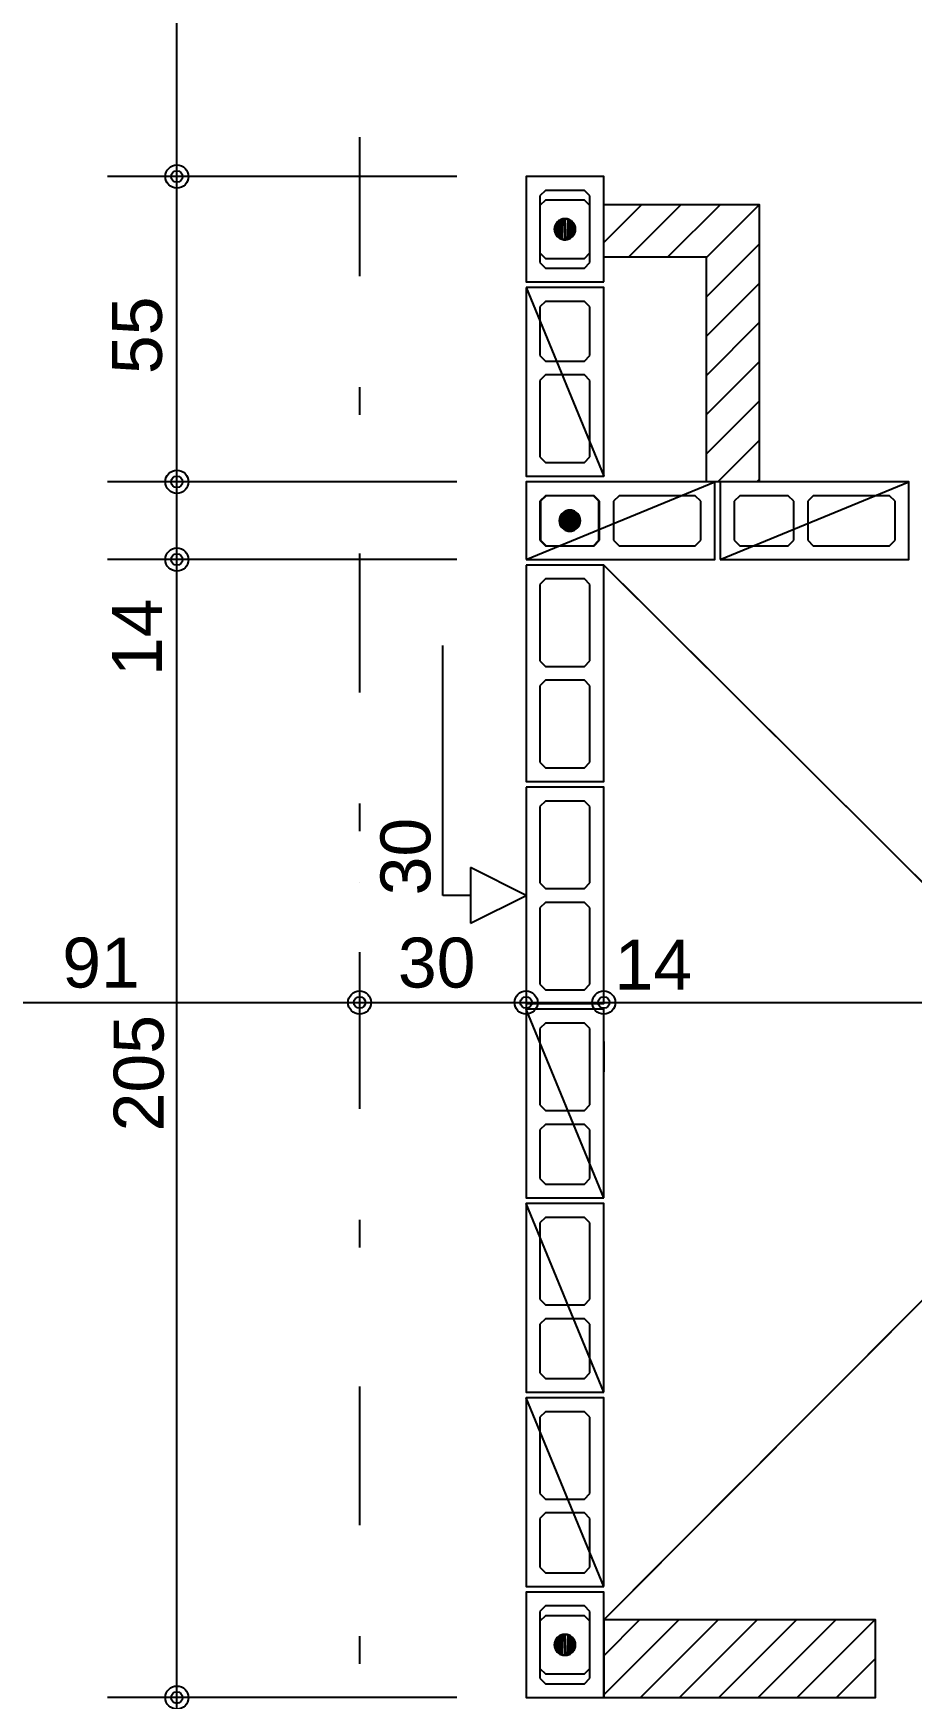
# Model space of a CAD drawing. Extents: x 0 to 119, y 0 to 84.
# Drawn here: x 22.45 to 25.62, y 56.32 to 62.32 of the extents above; entities that cross this region are included whole.
import ezdxf

# ---------------------------------------------------------------- set-up
doc = ezdxf.new("R2010")
doc.units = 0
doc.header["$MEASUREMENT"] = 0
doc.linetypes.add('ESTILO_TQS_0003', pattern=[1.5, 0.5, -0.4, 0.1, -0.5])
doc.linetypes.add('ESTILO_TQS_0005', pattern=[0.4, 0.3, -0.1])
for name, color, linetype in [('18', 6, 'CONTINUOUS'), ('27', 250, 'CONTINUOUS'), ('29', 9, 'CONTINUOUS'), ('3', 7, 'CONTINUOUS'), ('35', 255, 'CONTINUOUS'), ('45', 7, 'CONTINUOUS')]:
    doc.layers.add(name, color=color, linetype=linetype)
doc.styles.add('TQS_ARIAL', font='arial.ttf')

msp = doc.modelspace()

# ---------------------------------------------------------------- linework, layer by layer
at = {"layer": '18', "color": 6, "linetype": 'ESTILO_TQS_0003'}
msp.add_line((23.63025, 72.441829), (23.63025, 37.42773), dxfattribs=at)
at = {"layer": '18', "color": 6, "linetype": 'Continuous'}
for p, q in [((23.93025, 59.21055), (23.93025, 60.11055)), ((24.23025, 59.21055), (24.03025, 59.31055)), ((24.03025, 59.31055), (24.03025, 59.11055)), ((24.03025, 59.21055), (23.93025, 59.21055)), ((24.03025, 59.11055), (24.23025, 59.21055))]:
    msp.add_line(p, q, dxfattribs=at)
at = {"layer": '27', "color": 250, "linetype": 'ESTILO_TQS_0005'}
for points in [[(24.44025, 61.47055), (24.46025, 61.49055), (24.46025, 61.73055), (24.44025, 61.75055), (24.30025, 61.75055), (24.28025, 61.73055), (24.28025, 61.49055), (24.30025, 61.47055), (24.44025, 61.47055)], [(24.30025, 61.35055), (24.28025, 61.33055), (24.28025, 61.15555), (24.30025, 61.13555), (24.44025, 61.13555), (24.46025, 61.15555), (24.46025, 61.33055), (24.44025, 61.35055), (24.30025, 61.35055)], [(24.30025, 61.08555), (24.28025, 61.06555), (24.28025, 60.79055), (24.30025, 60.77055), (24.44025, 60.77055), (24.46025, 60.79055), (24.46025, 61.06555), (24.44025, 61.08555), (24.30025, 61.08555)], [(24.28025, 60.49055), (24.30025, 60.47055), (24.47525, 60.47055), (24.49525, 60.49055), (24.49525, 60.63055), (24.47525, 60.65055), (24.30025, 60.65055), (24.28025, 60.63055), (24.28025, 60.49055)], [(24.54525, 60.49055), (24.56525, 60.47055), (24.84025, 60.47055), (24.86025, 60.49055), (24.86025, 60.63055), (24.84025, 60.65055), (24.56525, 60.65055), (24.54525, 60.63055), (24.54525, 60.49055)], [(24.98025, 60.49055), (25.00025, 60.47055), (25.17525, 60.47055), (25.19525, 60.49055), (25.19525, 60.63055), (25.17525, 60.65055), (25.00025, 60.65055), (24.98025, 60.63055), (24.98025, 60.49055)], [(25.24525, 60.49055), (25.26525, 60.47055), (25.54025, 60.47055), (25.56025, 60.49055), (25.56025, 60.63055), (25.54025, 60.65055), (25.26525, 60.65055), (25.24525, 60.63055), (25.24525, 60.49055)], [(24.30025, 60.35055), (24.28025, 60.33055), (24.28025, 60.05555), (24.30025, 60.03555), (24.44025, 60.03555), (24.46025, 60.05555), (24.46025, 60.33055), (24.44025, 60.35055), (24.30025, 60.35055)], [(24.30025, 59.98555), (24.28025, 59.96555), (24.28025, 59.69055), (24.30025, 59.67055), (24.44025, 59.67055), (24.46025, 59.69055), (24.46025, 59.96555), (24.44025, 59.98555), (24.30025, 59.98555)], [(24.30025, 59.55055), (24.28025, 59.53055), (24.28025, 59.25555), (24.30025, 59.23555), (24.44025, 59.23555), (24.46025, 59.25555), (24.46025, 59.53055), (24.44025, 59.55055), (24.30025, 59.55055)], [(24.30025, 59.18555), (24.28025, 59.16555), (24.28025, 58.89055), (24.30025, 58.87055), (24.44025, 58.87055), (24.46025, 58.89055), (24.46025, 59.16555), (24.44025, 59.18555), (24.30025, 59.18555)], [(24.44025, 58.43555), (24.46025, 58.45555), (24.46025, 58.73055), (24.44025, 58.75055), (24.30025, 58.75055), (24.28025, 58.73055), (24.28025, 58.45555), (24.30025, 58.43555), (24.44025, 58.43555)], [(24.44025, 58.17055), (24.46025, 58.19055), (24.46025, 58.36555), (24.44025, 58.38555), (24.30025, 58.38555), (24.28025, 58.36555), (24.28025, 58.19055), (24.30025, 58.17055), (24.44025, 58.17055)], [(24.44025, 57.73555), (24.46025, 57.75555), (24.46025, 58.03055), (24.44025, 58.05055), (24.30025, 58.05055), (24.28025, 58.03055), (24.28025, 57.75555), (24.30025, 57.73555), (24.44025, 57.73555)], [(24.44025, 57.47055), (24.46025, 57.49055), (24.46025, 57.66555), (24.44025, 57.68555), (24.30025, 57.68555), (24.28025, 57.66555), (24.28025, 57.49055), (24.30025, 57.47055), (24.44025, 57.47055)], [(24.44025, 57.03555), (24.46025, 57.05555), (24.46025, 57.33055), (24.44025, 57.35055), (24.30025, 57.35055), (24.28025, 57.33055), (24.28025, 57.05555), (24.30025, 57.03555), (24.44025, 57.03555)], [(24.44025, 56.77055), (24.46025, 56.79055), (24.46025, 56.96555), (24.44025, 56.98555), (24.30025, 56.98555), (24.28025, 56.96555), (24.28025, 56.79055), (24.30025, 56.77055), (24.44025, 56.77055)], [(24.44025, 56.37055), (24.46025, 56.39055), (24.46025, 56.63055), (24.44025, 56.65055), (24.30025, 56.65055), (24.28025, 56.63055), (24.28025, 56.39055), (24.30025, 56.37055), (24.44025, 56.37055)]]:
    msp.add_lwpolyline(points, dxfattribs=at)
at = {"layer": '29', "color": 9, "linetype": 'Continuous'}
for p, q in [((24.51025, 61.562645), (24.647673, 61.700069)), ((24.599095, 61.510069), (24.789095, 61.700069)), ((24.740516, 61.510069), (24.930516, 61.700069)), ((24.880209, 61.50834), (25.070209, 61.69834)), ((24.880209, 61.366919), (25.070209, 61.556919)), ((24.880209, 61.225498), (25.070209, 61.415498)), ((24.880209, 61.084076), (25.070209, 61.274076)), ((24.880209, 60.942655), (25.070209, 61.132655)), ((24.880209, 60.801233), (25.070209, 60.991233)), ((24.920947, 60.70055), (25.070209, 60.849812)), ((25.062368, 60.70055), (25.070209, 60.708391)), ((24.51025, 56.60055), (28.32025, 60.42055)), ((28.33025, 56.60055), (24.51025, 60.40055)), ((24.51025, 56.330055), (24.780745, 56.60055)), ((24.51025, 56.471477), (24.639323, 56.60055)), ((24.642166, 56.32055), (24.922166, 56.60055)), ((24.783588, 56.32055), (25.063588, 56.60055)), ((24.925009, 56.32055), (25.205009, 56.60055)), ((25.06643, 56.32055), (25.34643, 56.60055)), ((25.207852, 56.32055), (25.487852, 56.60055)), ((25.349273, 56.32055), (25.490208, 56.461485))]:
    msp.add_line(p, q, dxfattribs=at)
for points in [[(24.51025, 61.700069), (25.070209, 61.700069), (25.070209, 60.70055), (24.880209, 60.70055), (24.880209, 61.510069), (24.51025, 61.510069), (24.51025, 61.700069)], [(24.51025, 56.32055), (25.490208, 56.32055), (25.490208, 56.60055), (24.51025, 56.60055), (24.51025, 56.32055)]]:
    msp.add_lwpolyline(points, dxfattribs=at)
at = {"layer": '3', "color": 7, "linetype": 'Continuous'}
for p, q in [((24.30025, 61.71555), (24.28025, 61.69555)), ((24.28025, 61.69555), (24.28025, 61.52555)), ((24.44025, 61.71555), (24.30025, 61.71555)), ((24.46025, 61.69555), (24.44025, 61.71555)), ((24.46025, 61.52555), (24.46025, 61.69555)), ((24.28025, 61.52555), (24.30025, 61.50555)), ((24.30025, 61.50555), (24.44025, 61.50555)), ((24.44025, 61.50555), (24.46025, 61.52555)), ((24.23025, 61.40055), (24.51025, 60.72055)), ((24.23025, 60.42055), (24.91025, 60.70055)), ((24.93025, 60.42055), (25.61025, 60.70055)), ((24.30275, 60.65055), (24.28275, 60.63055)), ((24.28275, 60.63055), (24.28275, 60.49055)), ((24.47275, 60.65055), (24.30275, 60.65055)), ((24.49275, 60.63055), (24.47275, 60.65055)), ((24.49275, 60.49055), (24.49275, 60.63055)), ((24.28275, 60.49055), (24.30275, 60.47055)), ((24.47275, 60.47055), (24.49275, 60.49055)), ((24.30275, 60.47055), (24.47275, 60.47055)), ((24.51025, 58.12055), (24.23025, 58.80055)), ((24.51025, 57.42055), (24.23025, 58.10055)), ((24.51025, 56.72055), (24.23025, 57.40055)), ((24.30025, 56.61555), (24.28025, 56.59555)), ((24.28025, 56.59555), (24.28025, 56.42555)), ((24.44025, 56.61555), (24.30025, 56.61555)), ((24.46025, 56.59555), (24.44025, 56.61555)), ((24.46025, 56.42555), (24.46025, 56.59555)), ((24.28025, 56.42555), (24.30025, 56.40555)), ((24.30025, 56.40555), (24.44025, 56.40555)), ((24.44025, 56.40555), (24.46025, 56.42555))]:
    msp.add_line(p, q, dxfattribs=at)
for points in [[(24.51025, 61.42055), (24.51025, 61.80055), (24.23025, 61.80055), (24.23025, 61.42055), (24.51025, 61.42055)], [(24.37025, 61.61115), (24.370311, 61.611147), (24.370371, 61.611138), (24.37043, 61.611122), (24.370487, 61.611101), (24.370541, 61.611075), (24.370593, 61.611042), (24.370641, 61.611005), (24.370685, 61.610963), (24.370724, 61.610917), (24.370759, 61.610867), (24.370789, 61.610814), (24.370813, 61.610758), (24.370831, 61.6107), (24.370843, 61.610641), (24.370849, 61.61058), (24.370849, 61.61052), (24.370843, 61.610459), (24.370831, 61.6104), (24.370813, 61.610342), (24.370789, 61.610286), (24.370759, 61.610233), (24.370724, 61.610183), (24.370685, 61.610137), (24.370641, 61.610095), (24.370593, 61.610058), (24.370541, 61.610025), (24.370487, 61.609999), (24.37043, 61.609978), (24.370371, 61.609962), (24.370311, 61.609953), (24.37025, 61.60995), (24.37025, 61.64835), (24.366426, 61.648156), (24.362641, 61.647576), (24.358934, 61.646616), (24.355343, 61.645287), (24.351906, 61.6436), (24.348656, 61.641575), (24.345628, 61.639231), (24.342853, 61.636593), (24.340359, 61.633688), (24.338171, 61.630545), (24.336313, 61.627197), (24.334803, 61.623678), (24.333657, 61.620025), (24.332886, 61.616274), (24.332499, 61.612465), (24.332499, 61.608635), (24.332886, 61.604826), (24.333657, 61.601075), (24.334803, 61.597422), (24.336313, 61.593903), (24.338171, 61.590555), (24.340359, 61.587412), (24.342853, 61.584507), (24.345628, 61.581869), (24.348656, 61.579525), (24.351906, 61.5775), (24.355343, 61.575813), (24.358934, 61.574484), (24.362641, 61.573524), (24.366426, 61.572944), (24.37025, 61.57275), (24.37025, 61.61115)], [(24.37025, 61.60995), (24.370189, 61.609953), (24.370129, 61.609962), (24.37007, 61.609978), (24.370013, 61.609999), (24.369959, 61.610025), (24.369907, 61.610058), (24.369859, 61.610095), (24.369815, 61.610137), (24.369776, 61.610183), (24.369741, 61.610233), (24.369711, 61.610286), (24.369687, 61.610342), (24.369669, 61.6104), (24.369657, 61.610459), (24.369651, 61.61052), (24.369651, 61.61058), (24.369657, 61.610641), (24.369669, 61.6107), (24.369687, 61.610758), (24.369711, 61.610814), (24.369741, 61.610867), (24.369776, 61.610917), (24.369815, 61.610963), (24.369859, 61.611005), (24.369907, 61.611042), (24.369959, 61.611075), (24.370013, 61.611101), (24.37007, 61.611122), (24.370129, 61.611138), (24.370189, 61.611147), (24.37025, 61.61115), (24.37025, 61.57275), (24.374074, 61.572944), (24.377859, 61.573524), (24.381566, 61.574484), (24.385157, 61.575813), (24.388594, 61.5775), (24.391844, 61.579525), (24.394872, 61.581869), (24.397647, 61.584507), (24.400141, 61.587412), (24.402329, 61.590555), (24.404187, 61.593903), (24.405697, 61.597422), (24.406843, 61.601075), (24.407614, 61.604826), (24.408001, 61.608635), (24.408001, 61.612465), (24.407614, 61.616274), (24.406843, 61.620025), (24.405697, 61.623678), (24.404187, 61.627197), (24.402329, 61.630545), (24.400141, 61.633688), (24.397647, 61.636593), (24.394872, 61.639231), (24.391844, 61.641575), (24.388594, 61.6436), (24.385157, 61.645287), (24.381566, 61.646616), (24.377859, 61.647576), (24.374074, 61.648156), (24.37025, 61.64835), (24.37025, 61.60995)], [(24.23025, 61.40055), (24.23025, 60.72055), (24.51025, 60.72055), (24.51025, 61.40055), (24.23025, 61.40055)], [(24.23025, 60.42055), (24.91025, 60.42055), (24.91025, 60.70055), (24.23025, 60.70055), (24.23025, 60.42055)], [(24.93025, 60.42055), (25.61025, 60.42055), (25.61025, 60.70055), (24.93025, 60.70055), (24.93025, 60.42055)], [(24.38835, 60.56055), (24.388347, 60.560489), (24.388338, 60.560429), (24.388322, 60.56037), (24.388301, 60.560313), (24.388275, 60.560259), (24.388242, 60.560207), (24.388205, 60.560159), (24.388163, 60.560115), (24.388117, 60.560076), (24.388067, 60.560041), (24.388014, 60.560011), (24.387958, 60.559987), (24.3879, 60.559969), (24.387841, 60.559957), (24.38778, 60.559951), (24.38772, 60.559951), (24.387659, 60.559957), (24.3876, 60.559969), (24.387542, 60.559987), (24.387486, 60.560011), (24.387433, 60.560041), (24.387383, 60.560076), (24.387337, 60.560115), (24.387295, 60.560159), (24.387258, 60.560207), (24.387225, 60.560259), (24.387199, 60.560313), (24.387178, 60.56037), (24.387162, 60.560429), (24.387153, 60.560489), (24.38715, 60.56055), (24.42555, 60.56055), (24.425356, 60.564374), (24.424776, 60.568159), (24.423816, 60.571866), (24.422487, 60.575457), (24.4208, 60.578894), (24.418775, 60.582144), (24.416431, 60.585172), (24.413793, 60.587947), (24.410888, 60.590441), (24.407745, 60.592629), (24.404397, 60.594487), (24.400878, 60.595997), (24.397225, 60.597143), (24.393474, 60.597914), (24.389665, 60.598301), (24.385835, 60.598301), (24.382026, 60.597914), (24.378275, 60.597143), (24.374622, 60.595997), (24.371103, 60.594487), (24.367755, 60.592629), (24.364612, 60.590441), (24.361707, 60.587947), (24.359069, 60.585172), (24.356725, 60.582144), (24.3547, 60.578894), (24.353013, 60.575457), (24.351684, 60.571866), (24.350724, 60.568159), (24.350144, 60.564374), (24.34995, 60.56055), (24.38835, 60.56055)], [(24.38715, 60.56055), (24.387153, 60.560611), (24.387162, 60.560671), (24.387178, 60.56073), (24.387199, 60.560787), (24.387225, 60.560841), (24.387258, 60.560893), (24.387295, 60.560941), (24.387337, 60.560985), (24.387383, 60.561024), (24.387433, 60.561059), (24.387486, 60.561089), (24.387542, 60.561113), (24.3876, 60.561131), (24.387659, 60.561143), (24.38772, 60.561149), (24.38778, 60.561149), (24.387841, 60.561143), (24.3879, 60.561131), (24.387958, 60.561113), (24.388014, 60.561089), (24.388067, 60.561059), (24.388117, 60.561024), (24.388163, 60.560985), (24.388205, 60.560941), (24.388242, 60.560893), (24.388275, 60.560841), (24.388301, 60.560787), (24.388322, 60.56073), (24.388338, 60.560671), (24.388347, 60.560611), (24.38835, 60.56055), (24.34995, 60.56055), (24.350144, 60.556726), (24.350724, 60.552941), (24.351684, 60.549234), (24.353013, 60.545643), (24.3547, 60.542206), (24.356725, 60.538956), (24.359069, 60.535928), (24.361707, 60.533153), (24.364612, 60.530659), (24.367755, 60.528471), (24.371103, 60.526613), (24.374622, 60.525103), (24.378275, 60.523957), (24.382026, 60.523186), (24.385835, 60.522799), (24.389665, 60.522799), (24.393474, 60.523186), (24.397225, 60.523957), (24.400878, 60.525103), (24.404397, 60.526613), (24.407745, 60.528471), (24.410888, 60.530659), (24.413793, 60.533153), (24.416431, 60.535928), (24.418775, 60.538956), (24.4208, 60.542206), (24.422487, 60.545643), (24.423816, 60.549234), (24.424776, 60.552941), (24.425356, 60.556726), (24.42555, 60.56055), (24.38715, 60.56055)], [(24.23025, 60.40055), (24.23025, 59.62055), (24.51025, 59.62055), (24.51025, 60.40055), (24.23025, 60.40055)], [(24.23025, 59.60055), (24.23025, 58.82055), (24.51025, 58.82055), (24.51025, 59.60055), (24.23025, 59.60055)], [(24.51025, 58.12055), (24.51025, 58.80055), (24.23025, 58.80055), (24.23025, 58.12055), (24.51025, 58.12055)], [(24.51025, 57.42055), (24.51025, 58.10055), (24.23025, 58.10055), (24.23025, 57.42055), (24.51025, 57.42055)], [(24.51025, 56.72055), (24.51025, 57.40055), (24.23025, 57.40055), (24.23025, 56.72055), (24.51025, 56.72055)], [(24.51025, 56.32055), (24.51025, 56.70055), (24.23025, 56.70055), (24.23025, 56.32055), (24.51025, 56.32055)], [(24.37025, 56.51115), (24.370311, 56.511147), (24.370371, 56.511138), (24.37043, 56.511122), (24.370487, 56.511101), (24.370541, 56.511075), (24.370593, 56.511042), (24.370641, 56.511005), (24.370685, 56.510963), (24.370724, 56.510917), (24.370759, 56.510867), (24.370789, 56.510814), (24.370813, 56.510758), (24.370831, 56.5107), (24.370843, 56.510641), (24.370849, 56.51058), (24.370849, 56.51052), (24.370843, 56.510459), (24.370831, 56.5104), (24.370813, 56.510342), (24.370789, 56.510286), (24.370759, 56.510233), (24.370724, 56.510183), (24.370685, 56.510137), (24.370641, 56.510095), (24.370593, 56.510058), (24.370541, 56.510025), (24.370487, 56.509999), (24.37043, 56.509978), (24.370371, 56.509962), (24.370311, 56.509953), (24.37025, 56.50995), (24.37025, 56.54835), (24.366426, 56.548156), (24.362641, 56.547576), (24.358934, 56.546616), (24.355343, 56.545287), (24.351906, 56.5436), (24.348656, 56.541575), (24.345628, 56.539231), (24.342853, 56.536593), (24.340359, 56.533688), (24.338171, 56.530545), (24.336313, 56.527197), (24.334803, 56.523678), (24.333657, 56.520025), (24.332886, 56.516274), (24.332499, 56.512465), (24.332499, 56.508635), (24.332886, 56.504826), (24.333657, 56.501075), (24.334803, 56.497422), (24.336313, 56.493903), (24.338171, 56.490555), (24.340359, 56.487412), (24.342853, 56.484507), (24.345628, 56.481869), (24.348656, 56.479525), (24.351906, 56.4775), (24.355343, 56.475813), (24.358934, 56.474484), (24.362641, 56.473524), (24.366426, 56.472944), (24.37025, 56.47275), (24.37025, 56.51115)], [(24.37025, 56.50995), (24.370189, 56.509953), (24.370129, 56.509962), (24.37007, 56.509978), (24.370013, 56.509999), (24.369959, 56.510025), (24.369907, 56.510058), (24.369859, 56.510095), (24.369815, 56.510137), (24.369776, 56.510183), (24.369741, 56.510233), (24.369711, 56.510286), (24.369687, 56.510342), (24.369669, 56.5104), (24.369657, 56.510459), (24.369651, 56.51052), (24.369651, 56.51058), (24.369657, 56.510641), (24.369669, 56.5107), (24.369687, 56.510758), (24.369711, 56.510814), (24.369741, 56.510867), (24.369776, 56.510917), (24.369815, 56.510963), (24.369859, 56.511005), (24.369907, 56.511042), (24.369959, 56.511075), (24.370013, 56.511101), (24.37007, 56.511122), (24.370129, 56.511138), (24.370189, 56.511147), (24.37025, 56.51115), (24.37025, 56.47275), (24.374074, 56.472944), (24.377859, 56.473524), (24.381566, 56.474484), (24.385157, 56.475813), (24.388594, 56.4775), (24.391844, 56.479525), (24.394872, 56.481869), (24.397647, 56.484507), (24.400141, 56.487412), (24.402329, 56.490555), (24.404187, 56.493903), (24.405697, 56.497422), (24.406843, 56.501075), (24.407614, 56.504826), (24.408001, 56.508635), (24.408001, 56.512465), (24.407614, 56.516274), (24.406843, 56.520025), (24.405697, 56.523678), (24.404187, 56.527197), (24.402329, 56.530545), (24.400141, 56.533688), (24.397647, 56.536593), (24.394872, 56.539231), (24.391844, 56.541575), (24.388594, 56.5436), (24.385157, 56.545287), (24.381566, 56.546616), (24.377859, 56.547576), (24.374074, 56.548156), (24.37025, 56.54835), (24.37025, 56.50995)]]:
    msp.add_lwpolyline(points, dxfattribs=at)
for centre in [(24.37025, 61.61055), (24.38775, 60.56055), (24.37025, 56.51055)]:
    msp.add_circle(centre, 0.0372, dxfattribs=at)
for points in [[(24.332886, 61.616274), (24.332886, 61.604826), (24.333657, 61.620025)], [(24.332886, 61.604826), (24.333657, 61.601075), (24.333657, 61.620025)], [(24.333657, 61.620025), (24.333657, 61.601075), (24.334803, 61.623678)], [(24.333657, 61.601075), (24.334803, 61.597422), (24.334803, 61.623678)], [(24.334803, 61.623678), (24.334803, 61.597422), (24.336313, 61.627197)], [(24.334803, 61.597422), (24.336313, 61.593903), (24.336313, 61.627197)], [(24.336313, 61.627197), (24.336313, 61.593903), (24.338171, 61.630545)], [(24.336313, 61.593903), (24.338171, 61.590555), (24.338171, 61.630545)], [(24.338171, 61.630545), (24.338171, 61.590555), (24.340359, 61.633688)], [(24.338171, 61.590555), (24.340359, 61.587412), (24.340359, 61.633688)], [(24.340359, 61.633688), (24.340359, 61.587412), (24.342853, 61.636593)], [(24.340359, 61.587412), (24.342853, 61.584507), (24.342853, 61.636593)], [(24.342853, 61.636593), (24.342853, 61.584507), (24.345628, 61.639231)], [(24.342853, 61.584507), (24.345628, 61.581869), (24.345628, 61.639231)], [(24.345628, 61.639231), (24.345628, 61.581869), (24.348656, 61.641575)], [(24.345628, 61.581869), (24.348656, 61.579525), (24.348656, 61.641575)], [(24.348656, 61.641575), (24.348656, 61.579525), (24.351906, 61.6436)], [(24.348656, 61.579525), (24.351906, 61.5775), (24.351906, 61.6436)], [(24.351906, 61.6436), (24.351906, 61.5775), (24.355343, 61.645287)], [(24.351906, 61.5775), (24.355343, 61.575813), (24.355343, 61.645287)], [(24.355343, 61.645287), (24.355343, 61.575813), (24.358934, 61.646616)], [(24.355343, 61.575813), (24.358934, 61.574484), (24.358934, 61.646616)], [(24.358934, 61.646616), (24.358934, 61.574484), (24.362641, 61.647576)], [(24.358934, 61.574484), (24.362641, 61.573524), (24.362641, 61.647576)], [(24.366426, 61.572944), (24.366426, 61.648156), (24.362641, 61.573524)], [(24.362641, 61.647576), (24.362641, 61.573524), (24.366426, 61.648156)], [(24.366426, 61.572944), (24.37025, 61.61115), (24.37025, 61.64835)], [(24.366426, 61.572944), (24.37025, 61.64835), (24.366426, 61.648156)], [(24.37025, 61.60995), (24.374074, 61.648156), (24.37025, 61.64835)], [(24.37025, 61.60995), (24.37025, 61.57275), (24.374074, 61.648156)], [(24.37025, 61.57275), (24.374074, 61.572944), (24.374074, 61.648156)], [(24.374074, 61.648156), (24.374074, 61.572944), (24.377859, 61.647576)], [(24.374074, 61.572944), (24.377859, 61.573524), (24.377859, 61.647576)], [(24.377859, 61.647576), (24.377859, 61.573524), (24.381566, 61.646616)], [(24.377859, 61.573524), (24.381566, 61.574484), (24.381566, 61.646616)], [(24.381566, 61.646616), (24.381566, 61.574484), (24.385157, 61.645287)], [(24.381566, 61.574484), (24.385157, 61.575813), (24.385157, 61.645287)], [(24.385157, 61.645287), (24.385157, 61.575813), (24.388594, 61.6436)], [(24.385157, 61.575813), (24.388594, 61.5775), (24.388594, 61.6436)], [(24.388594, 61.6436), (24.388594, 61.5775), (24.391844, 61.641575)], [(24.388594, 61.5775), (24.391844, 61.579525), (24.391844, 61.641575)], [(24.391844, 61.641575), (24.391844, 61.579525), (24.394872, 61.639231)], [(24.391844, 61.579525), (24.394872, 61.581869), (24.394872, 61.639231)], [(24.394872, 61.639231), (24.394872, 61.581869), (24.397647, 61.636593)], [(24.394872, 61.581869), (24.397647, 61.584507), (24.397647, 61.636593)], [(24.397647, 61.636593), (24.397647, 61.584507), (24.400141, 61.633688)], [(24.397647, 61.584507), (24.400141, 61.587412), (24.400141, 61.633688)], [(24.400141, 61.633688), (24.400141, 61.587412), (24.402329, 61.630545)], [(24.400141, 61.587412), (24.402329, 61.590555), (24.402329, 61.630545)], [(24.402329, 61.630545), (24.402329, 61.590555), (24.404187, 61.627197)], [(24.402329, 61.590555), (24.404187, 61.593903), (24.404187, 61.627197)], [(24.404187, 61.627197), (24.404187, 61.593903), (24.405697, 61.623678)], [(24.404187, 61.593903), (24.405697, 61.597422), (24.405697, 61.623678)], [(24.405697, 61.623678), (24.405697, 61.597422), (24.406843, 61.620025)], [(24.405697, 61.597422), (24.406843, 61.601075), (24.406843, 61.620025)], [(24.406843, 61.620025), (24.406843, 61.601075), (24.407614, 61.616274)], [(24.332499, 61.612465), (24.332499, 61.608635), (24.332886, 61.616274)], [(24.332499, 61.608635), (24.332886, 61.604826), (24.332886, 61.616274)], [(24.366426, 61.572944), (24.37025, 61.57275), (24.37025, 61.61115)], [(24.369815, 61.610137), (24.37025, 61.60995), (24.369776, 61.610183)], [(24.37025, 61.60995), (24.37025, 61.60995), (24.369776, 61.610183)], [(24.369776, 61.610183), (24.37025, 61.60995), (24.369776, 61.610183)], [(24.37025, 61.60995), (24.37025, 61.60995), (24.369776, 61.610183)], [(24.369776, 61.610183), (24.37025, 61.60995), (24.369776, 61.610183)], [(24.37025, 61.60995), (24.37025, 61.60995), (24.369776, 61.610183)], [(24.369859, 61.610095), (24.37025, 61.60995), (24.369815, 61.610137)], [(24.37025, 61.60995), (24.37025, 61.60995), (24.369815, 61.610137)], [(24.369815, 61.610137), (24.37025, 61.60995), (24.369815, 61.610137)], [(24.37025, 61.60995), (24.37025, 61.60995), (24.369815, 61.610137)], [(24.369907, 61.610058), (24.37025, 61.60995), (24.369859, 61.610095)], [(24.37025, 61.60995), (24.37025, 61.60995), (24.369859, 61.610095)], [(24.369959, 61.610025), (24.37025, 61.60995), (24.369907, 61.610058)], [(24.37025, 61.60995), (24.37025, 61.60995), (24.369907, 61.610058)], [(24.37007, 61.609978), (24.37025, 61.60995), (24.369959, 61.610025)], [(24.37025, 61.60995), (24.37025, 61.60995), (24.369959, 61.610025)], [(24.37025, 61.60995), (24.37025, 61.60995), (24.37007, 61.609978)], [(24.37025, 61.60995), (24.37025, 61.60995), (24.37007, 61.609978)], [(24.37025, 61.61115), (24.370724, 61.610917), (24.37025, 61.61115)], [(24.370724, 61.610917), (24.370724, 61.610917), (24.37025, 61.61115)], [(24.37025, 61.61115), (24.370724, 61.610917), (24.37025, 61.61115)], [(24.370724, 61.610917), (24.370724, 61.610917), (24.37025, 61.61115)], [(24.37025, 61.61115), (24.370724, 61.610917), (24.37025, 61.61115)], [(24.370724, 61.610917), (24.370685, 61.610963), (24.37025, 61.61115)], [(24.37025, 61.61115), (24.370685, 61.610963), (24.37025, 61.61115)], [(24.370685, 61.610963), (24.370685, 61.610963), (24.37025, 61.61115)], [(24.37025, 61.61115), (24.370685, 61.610963), (24.37025, 61.61115)], [(24.370685, 61.610963), (24.370641, 61.611005), (24.37025, 61.61115)], [(24.37025, 61.61115), (24.370641, 61.611005), (24.37025, 61.61115)], [(24.370641, 61.611005), (24.370593, 61.611042), (24.37025, 61.61115)], [(24.37025, 61.61115), (24.370593, 61.611042), (24.37025, 61.61115)], [(24.370593, 61.611042), (24.370541, 61.611075), (24.37025, 61.61115)], [(24.37025, 61.61115), (24.370541, 61.611075), (24.37025, 61.61115)], [(24.370541, 61.611075), (24.37043, 61.611122), (24.37025, 61.61115)], [(24.37025, 61.61115), (24.37043, 61.611122), (24.37025, 61.61115)], [(24.37043, 61.611122), (24.37025, 61.61115), (24.37025, 61.61115)], [(24.37025, 61.61115), (24.37025, 61.61115), (24.37025, 61.61115)], [(24.37025, 61.61115), (24.37025, 61.61115), (24.37025, 61.61115)], [(24.37025, 61.61115), (24.37025, 61.61115), (24.37025, 61.61115)], [(24.37025, 61.61115), (24.37025, 61.61115), (24.37025, 61.61115)], [(24.37025, 61.61115), (24.37025, 61.61115), (24.37025, 61.61115)], [(24.37025, 61.61115), (24.37025, 61.61115), (24.37025, 61.61115)], [(24.37025, 61.61115), (24.37025, 61.61115), (24.37025, 61.61115)], [(24.37025, 61.61115), (24.37025, 61.61115), (24.37025, 61.61115)], [(24.37025, 61.61115), (24.37025, 61.61115), (24.37025, 61.61115)], [(24.37025, 61.61115), (24.37025, 61.61115), (24.37025, 61.61115)], [(24.37025, 61.61115), (24.37025, 61.61115), (24.37025, 61.61115)], [(24.37025, 61.61115), (24.37025, 61.61115), (24.37025, 61.61115)], [(24.37025, 61.60995), (24.37025, 61.60995), (24.37025, 61.60995)], [(24.37025, 61.60995), (24.37025, 61.60995), (24.37025, 61.60995)], [(24.37025, 61.60995), (24.37025, 61.60995), (24.37025, 61.60995)], [(24.37025, 61.60995), (24.37025, 61.60995), (24.37025, 61.60995)], [(24.37025, 61.60995), (24.37025, 61.60995), (24.37025, 61.60995)], [(24.37025, 61.60995), (24.37025, 61.60995), (24.37025, 61.60995)], [(24.37025, 61.60995), (24.37025, 61.60995), (24.37025, 61.60995)], [(24.37025, 61.60995), (24.37025, 61.60995), (24.37025, 61.60995)], [(24.37025, 61.60995), (24.37025, 61.60995), (24.37025, 61.60995)], [(24.37025, 61.60995), (24.37025, 61.60995), (24.37025, 61.60995)], [(24.37025, 61.60995), (24.37025, 61.60995), (24.37025, 61.60995)], [(24.37025, 61.60995), (24.37025, 61.60995), (24.37025, 61.60995)], [(24.406843, 61.601075), (24.407614, 61.604826), (24.407614, 61.616274)], [(24.407614, 61.616274), (24.407614, 61.604826), (24.408001, 61.612465)], [(24.407614, 61.604826), (24.408001, 61.608635), (24.408001, 61.612465)], [(24.388117, 60.560076), (24.350144, 60.564374), (24.34995, 60.56055)], [(24.387383, 60.561024), (24.34995, 60.56055), (24.350144, 60.556726)], [(24.388117, 60.560076), (24.350724, 60.568159), (24.350144, 60.564374)], [(24.387383, 60.561024), (24.350144, 60.556726), (24.350724, 60.552941)], [(24.388117, 60.560076), (24.351684, 60.571866), (24.350724, 60.568159)], [(24.387383, 60.561024), (24.350724, 60.552941), (24.351684, 60.549234)], [(24.388117, 60.560076), (24.353013, 60.575457), (24.351684, 60.571866)], [(24.387383, 60.561024), (24.351684, 60.549234), (24.353013, 60.545643)], [(24.388117, 60.560076), (24.3547, 60.578894), (24.353013, 60.575457)], [(24.387383, 60.561024), (24.353013, 60.545643), (24.3547, 60.542206)], [(24.388117, 60.560076), (24.356725, 60.582144), (24.3547, 60.578894)], [(24.387383, 60.561024), (24.3547, 60.542206), (24.356725, 60.538956)], [(24.388117, 60.560076), (24.359069, 60.585172), (24.356725, 60.582144)], [(24.387383, 60.561024), (24.356725, 60.538956), (24.359069, 60.535928)], [(24.388117, 60.560076), (24.361707, 60.587947), (24.359069, 60.585172)], [(24.387383, 60.561024), (24.359069, 60.535928), (24.361707, 60.533153)], [(24.388117, 60.560076), (24.364612, 60.590441), (24.361707, 60.587947)], [(24.387383, 60.561024), (24.361707, 60.533153), (24.364612, 60.530659)], [(24.388117, 60.560076), (24.367755, 60.592629), (24.364612, 60.590441)], [(24.387383, 60.561024), (24.364612, 60.530659), (24.367755, 60.528471)], [(24.388117, 60.560076), (24.371103, 60.594487), (24.367755, 60.592629)], [(24.387383, 60.561024), (24.367755, 60.528471), (24.371103, 60.526613)], [(24.388117, 60.560076), (24.374622, 60.595997), (24.371103, 60.594487)], [(24.387383, 60.561024), (24.371103, 60.526613), (24.374622, 60.525103)], [(24.388117, 60.560076), (24.378275, 60.597143), (24.374622, 60.595997)], [(24.387383, 60.561024), (24.374622, 60.525103), (24.378275, 60.523957)], [(24.388117, 60.560076), (24.382026, 60.597914), (24.378275, 60.597143)], [(24.387383, 60.561024), (24.378275, 60.523957), (24.382026, 60.523186)], [(24.388117, 60.560076), (24.385835, 60.598301), (24.382026, 60.597914)], [(24.387383, 60.561024), (24.382026, 60.523186), (24.385835, 60.522799)], [(24.388117, 60.560076), (24.389665, 60.598301), (24.385835, 60.598301)], [(24.387383, 60.561024), (24.385835, 60.522799), (24.389665, 60.522799)], [(24.387383, 60.561024), (24.387178, 60.56073), (24.38715, 60.56055)], [(24.387383, 60.561024), (24.38715, 60.56055), (24.38715, 60.56055)], [(24.387383, 60.561024), (24.38715, 60.56055), (24.38715, 60.56055)], [(24.387383, 60.561024), (24.38715, 60.56055), (24.38715, 60.56055)], [(24.387383, 60.561024), (24.38715, 60.56055), (24.38715, 60.56055)], [(24.387383, 60.561024), (24.38715, 60.56055), (24.38715, 60.56055)], [(24.387383, 60.561024), (24.38715, 60.56055), (24.38715, 60.56055)], [(24.387383, 60.561024), (24.38715, 60.56055), (24.38715, 60.56055)], [(24.387383, 60.561024), (24.38715, 60.56055), (24.38715, 60.56055)], [(24.387383, 60.561024), (24.38715, 60.56055), (24.38715, 60.56055)], [(24.387383, 60.561024), (24.38715, 60.56055), (24.38715, 60.56055)], [(24.387383, 60.561024), (24.38715, 60.56055), (24.38715, 60.56055)], [(24.387383, 60.561024), (24.38715, 60.56055), (24.38715, 60.56055)], [(24.387383, 60.561024), (24.38715, 60.56055), (24.38715, 60.56055)], [(24.387383, 60.561024), (24.38715, 60.56055), (24.38715, 60.56055)], [(24.387383, 60.561024), (24.38715, 60.56055), (24.38715, 60.56055)], [(24.387383, 60.561024), (24.38715, 60.56055), (24.38715, 60.56055)], [(24.387383, 60.561024), (24.38715, 60.56055), (24.38715, 60.56055)], [(24.387383, 60.561024), (24.38715, 60.56055), (24.38715, 60.56055)], [(24.387383, 60.561024), (24.38715, 60.56055), (24.38715, 60.56055)], [(24.387383, 60.561024), (24.38715, 60.56055), (24.38715, 60.56055)], [(24.387383, 60.561024), (24.38715, 60.56055), (24.38715, 60.56055)], [(24.387383, 60.561024), (24.38715, 60.56055), (24.38715, 60.56055)], [(24.387383, 60.561024), (24.387225, 60.560841), (24.387178, 60.56073)], [(24.387383, 60.561024), (24.387258, 60.560893), (24.387225, 60.560841)], [(24.387383, 60.561024), (24.387295, 60.560941), (24.387258, 60.560893)], [(24.387383, 60.561024), (24.387337, 60.560985), (24.387295, 60.560941)], [(24.387383, 60.561024), (24.387383, 60.561024), (24.387337, 60.560985)], [(24.387383, 60.561024), (24.387337, 60.560985), (24.387337, 60.560985)], [(24.42555, 60.56055), (24.387383, 60.561024), (24.389665, 60.522799)], [(24.387383, 60.561024), (24.387383, 60.561024), (24.387383, 60.561024)], [(24.42555, 60.56055), (24.389665, 60.598301), (24.388117, 60.560076)], [(24.38835, 60.56055), (24.388117, 60.560076), (24.388117, 60.560076)], [(24.38835, 60.56055), (24.388117, 60.560076), (24.388117, 60.560076)], [(24.38835, 60.56055), (24.388117, 60.560076), (24.388163, 60.560115)], [(24.38835, 60.56055), (24.388163, 60.560115), (24.388163, 60.560115)], [(24.38835, 60.56055), (24.388163, 60.560115), (24.388205, 60.560159)], [(24.38835, 60.56055), (24.388205, 60.560159), (24.388242, 60.560207)], [(24.38835, 60.56055), (24.388242, 60.560207), (24.388275, 60.560259)], [(24.38835, 60.56055), (24.388275, 60.560259), (24.388322, 60.56037)], [(24.38835, 60.56055), (24.388322, 60.56037), (24.38835, 60.56055)], [(24.38835, 60.56055), (24.38835, 60.56055), (24.38835, 60.56055)], [(24.38835, 60.56055), (24.38835, 60.56055), (24.38835, 60.56055)], [(24.38835, 60.56055), (24.38835, 60.56055), (24.38835, 60.56055)], [(24.38835, 60.56055), (24.38835, 60.56055), (24.38835, 60.56055)], [(24.38835, 60.56055), (24.38835, 60.56055), (24.38835, 60.56055)], [(24.38835, 60.56055), (24.38835, 60.56055), (24.38835, 60.56055)], [(24.38835, 60.56055), (24.38835, 60.56055), (24.38835, 60.56055)], [(24.38835, 60.56055), (24.38835, 60.56055), (24.38835, 60.56055)], [(24.38835, 60.56055), (24.38835, 60.56055), (24.38835, 60.56055)], [(24.38835, 60.56055), (24.38835, 60.56055), (24.38835, 60.56055)], [(24.38835, 60.56055), (24.38835, 60.56055), (24.38835, 60.56055)], [(24.38835, 60.56055), (24.38835, 60.56055), (24.38835, 60.56055)], [(24.38835, 60.56055), (24.38835, 60.56055), (24.38835, 60.56055)], [(24.38835, 60.56055), (24.38835, 60.56055), (24.38835, 60.56055)], [(24.38835, 60.56055), (24.38835, 60.56055), (24.38835, 60.56055)], [(24.38835, 60.56055), (24.38835, 60.56055), (24.38835, 60.56055)], [(24.38835, 60.56055), (24.38835, 60.56055), (24.38835, 60.56055)], [(24.38835, 60.56055), (24.38835, 60.56055), (24.38835, 60.56055)], [(24.38835, 60.56055), (24.38835, 60.56055), (24.38835, 60.56055)], [(24.38835, 60.56055), (24.38835, 60.56055), (24.38835, 60.56055)], [(24.38835, 60.56055), (24.38835, 60.56055), (24.38835, 60.56055)], [(24.42555, 60.56055), (24.393474, 60.597914), (24.389665, 60.598301)], [(24.42555, 60.56055), (24.389665, 60.522799), (24.393474, 60.523186)], [(24.42555, 60.56055), (24.397225, 60.597143), (24.393474, 60.597914)], [(24.42555, 60.56055), (24.393474, 60.523186), (24.397225, 60.523957)], [(24.42555, 60.56055), (24.400878, 60.595997), (24.397225, 60.597143)], [(24.42555, 60.56055), (24.397225, 60.523957), (24.400878, 60.525103)], [(24.42555, 60.56055), (24.404397, 60.594487), (24.400878, 60.595997)], [(24.42555, 60.56055), (24.400878, 60.525103), (24.404397, 60.526613)], [(24.42555, 60.56055), (24.407745, 60.592629), (24.404397, 60.594487)], [(24.42555, 60.56055), (24.404397, 60.526613), (24.407745, 60.528471)], [(24.42555, 60.56055), (24.410888, 60.590441), (24.407745, 60.592629)], [(24.42555, 60.56055), (24.407745, 60.528471), (24.410888, 60.530659)], [(24.42555, 60.56055), (24.413793, 60.587947), (24.410888, 60.590441)], [(24.42555, 60.56055), (24.410888, 60.530659), (24.413793, 60.533153)], [(24.42555, 60.56055), (24.416431, 60.585172), (24.413793, 60.587947)], [(24.42555, 60.56055), (24.413793, 60.533153), (24.416431, 60.535928)], [(24.42555, 60.56055), (24.418775, 60.582144), (24.416431, 60.585172)], [(24.42555, 60.56055), (24.416431, 60.535928), (24.418775, 60.538956)], [(24.42555, 60.56055), (24.4208, 60.578894), (24.418775, 60.582144)], [(24.42555, 60.56055), (24.418775, 60.538956), (24.4208, 60.542206)], [(24.42555, 60.56055), (24.422487, 60.575457), (24.4208, 60.578894)], [(24.42555, 60.56055), (24.4208, 60.542206), (24.422487, 60.545643)], [(24.42555, 60.56055), (24.423816, 60.571866), (24.422487, 60.575457)], [(24.42555, 60.56055), (24.422487, 60.545643), (24.423816, 60.549234)], [(24.42555, 60.56055), (24.424776, 60.568159), (24.423816, 60.571866)], [(24.42555, 60.56055), (24.423816, 60.549234), (24.424776, 60.552941)], [(24.42555, 60.56055), (24.425356, 60.564374), (24.424776, 60.568159)], [(24.42555, 60.56055), (24.424776, 60.552941), (24.425356, 60.556726)], [(24.332886, 56.516274), (24.332886, 56.504826), (24.333657, 56.520025)], [(24.332886, 56.504826), (24.333657, 56.501075), (24.333657, 56.520025)], [(24.333657, 56.520025), (24.333657, 56.501075), (24.334803, 56.523678)], [(24.333657, 56.501075), (24.334803, 56.497422), (24.334803, 56.523678)], [(24.334803, 56.523678), (24.334803, 56.497422), (24.336313, 56.527197)], [(24.334803, 56.497422), (24.336313, 56.493903), (24.336313, 56.527197)], [(24.336313, 56.527197), (24.336313, 56.493903), (24.338171, 56.530545)], [(24.336313, 56.493903), (24.338171, 56.490555), (24.338171, 56.530545)], [(24.338171, 56.530545), (24.338171, 56.490555), (24.340359, 56.533688)], [(24.338171, 56.490555), (24.340359, 56.487412), (24.340359, 56.533688)], [(24.340359, 56.533688), (24.340359, 56.487412), (24.342853, 56.536593)], [(24.340359, 56.487412), (24.342853, 56.484507), (24.342853, 56.536593)], [(24.342853, 56.536593), (24.342853, 56.484507), (24.345628, 56.539231)], [(24.342853, 56.484507), (24.345628, 56.481869), (24.345628, 56.539231)], [(24.345628, 56.539231), (24.345628, 56.481869), (24.348656, 56.541575)], [(24.345628, 56.481869), (24.348656, 56.479525), (24.348656, 56.541575)], [(24.348656, 56.541575), (24.348656, 56.479525), (24.351906, 56.5436)], [(24.348656, 56.479525), (24.351906, 56.4775), (24.351906, 56.5436)], [(24.351906, 56.5436), (24.351906, 56.4775), (24.355343, 56.545287)], [(24.351906, 56.4775), (24.355343, 56.475813), (24.355343, 56.545287)], [(24.355343, 56.545287), (24.355343, 56.475813), (24.358934, 56.546616)], [(24.355343, 56.475813), (24.358934, 56.474484), (24.358934, 56.546616)], [(24.358934, 56.546616), (24.358934, 56.474484), (24.362641, 56.547576)], [(24.358934, 56.474484), (24.362641, 56.473524), (24.362641, 56.547576)], [(24.366426, 56.472944), (24.366426, 56.548156), (24.362641, 56.473524)], [(24.362641, 56.547576), (24.362641, 56.473524), (24.366426, 56.548156)], [(24.366426, 56.472944), (24.37025, 56.51115), (24.37025, 56.54835)], [(24.366426, 56.472944), (24.37025, 56.54835), (24.366426, 56.548156)], [(24.37025, 56.50995), (24.374074, 56.548156), (24.37025, 56.54835)], [(24.37025, 56.50995), (24.37025, 56.47275), (24.374074, 56.548156)], [(24.37025, 56.47275), (24.374074, 56.472944), (24.374074, 56.548156)], [(24.374074, 56.548156), (24.374074, 56.472944), (24.377859, 56.547576)], [(24.374074, 56.472944), (24.377859, 56.473524), (24.377859, 56.547576)], [(24.377859, 56.547576), (24.377859, 56.473524), (24.381566, 56.546616)], [(24.377859, 56.473524), (24.381566, 56.474484), (24.381566, 56.546616)], [(24.381566, 56.546616), (24.381566, 56.474484), (24.385157, 56.545287)], [(24.381566, 56.474484), (24.385157, 56.475813), (24.385157, 56.545287)], [(24.385157, 56.545287), (24.385157, 56.475813), (24.388594, 56.5436)], [(24.385157, 56.475813), (24.388594, 56.4775), (24.388594, 56.5436)], [(24.388594, 56.5436), (24.388594, 56.4775), (24.391844, 56.541575)], [(24.388594, 56.4775), (24.391844, 56.479525), (24.391844, 56.541575)], [(24.391844, 56.541575), (24.391844, 56.479525), (24.394872, 56.539231)], [(24.391844, 56.479525), (24.394872, 56.481869), (24.394872, 56.539231)], [(24.394872, 56.539231), (24.394872, 56.481869), (24.397647, 56.536593)], [(24.394872, 56.481869), (24.397647, 56.484507), (24.397647, 56.536593)], [(24.397647, 56.536593), (24.397647, 56.484507), (24.400141, 56.533688)], [(24.397647, 56.484507), (24.400141, 56.487412), (24.400141, 56.533688)], [(24.400141, 56.533688), (24.400141, 56.487412), (24.402329, 56.530545)], [(24.400141, 56.487412), (24.402329, 56.490555), (24.402329, 56.530545)], [(24.402329, 56.530545), (24.402329, 56.490555), (24.404187, 56.527197)], [(24.402329, 56.490555), (24.404187, 56.493903), (24.404187, 56.527197)], [(24.404187, 56.527197), (24.404187, 56.493903), (24.405697, 56.523678)], [(24.404187, 56.493903), (24.405697, 56.497422), (24.405697, 56.523678)], [(24.405697, 56.523678), (24.405697, 56.497422), (24.406843, 56.520025)], [(24.405697, 56.497422), (24.406843, 56.501075), (24.406843, 56.520025)], [(24.406843, 56.520025), (24.406843, 56.501075), (24.407614, 56.516274)], [(24.332499, 56.512465), (24.332499, 56.508635), (24.332886, 56.516274)], [(24.332499, 56.508635), (24.332886, 56.504826), (24.332886, 56.516274)], [(24.366426, 56.472944), (24.37025, 56.47275), (24.37025, 56.51115)], [(24.369815, 56.510137), (24.37025, 56.50995), (24.369776, 56.510183)], [(24.37025, 56.50995), (24.37025, 56.50995), (24.369776, 56.510183)], [(24.369776, 56.510183), (24.37025, 56.50995), (24.369776, 56.510183)], [(24.37025, 56.50995), (24.37025, 56.50995), (24.369776, 56.510183)], [(24.369776, 56.510183), (24.37025, 56.50995), (24.369776, 56.510183)], [(24.37025, 56.50995), (24.37025, 56.50995), (24.369776, 56.510183)], [(24.369859, 56.510095), (24.37025, 56.50995), (24.369815, 56.510137)], [(24.37025, 56.50995), (24.37025, 56.50995), (24.369815, 56.510137)], [(24.369815, 56.510137), (24.37025, 56.50995), (24.369815, 56.510137)], [(24.37025, 56.50995), (24.37025, 56.50995), (24.369815, 56.510137)], [(24.369907, 56.510058), (24.37025, 56.50995), (24.369859, 56.510095)], [(24.37025, 56.50995), (24.37025, 56.50995), (24.369859, 56.510095)], [(24.369959, 56.510025), (24.37025, 56.50995), (24.369907, 56.510058)], [(24.37025, 56.50995), (24.37025, 56.50995), (24.369907, 56.510058)], [(24.37007, 56.509978), (24.37025, 56.50995), (24.369959, 56.510025)], [(24.37025, 56.50995), (24.37025, 56.50995), (24.369959, 56.510025)], [(24.37025, 56.50995), (24.37025, 56.50995), (24.37007, 56.509978)], [(24.37025, 56.50995), (24.37025, 56.50995), (24.37007, 56.509978)], [(24.37025, 56.51115), (24.370724, 56.510917), (24.37025, 56.51115)], [(24.370724, 56.510917), (24.370724, 56.510917), (24.37025, 56.51115)], [(24.37025, 56.51115), (24.370724, 56.510917), (24.37025, 56.51115)], [(24.370724, 56.510917), (24.370724, 56.510917), (24.37025, 56.51115)], [(24.37025, 56.51115), (24.370724, 56.510917), (24.37025, 56.51115)], [(24.370724, 56.510917), (24.370685, 56.510963), (24.37025, 56.51115)], [(24.37025, 56.51115), (24.370685, 56.510963), (24.37025, 56.51115)], [(24.370685, 56.510963), (24.370685, 56.510963), (24.37025, 56.51115)], [(24.37025, 56.51115), (24.370685, 56.510963), (24.37025, 56.51115)], [(24.370685, 56.510963), (24.370641, 56.511005), (24.37025, 56.51115)], [(24.37025, 56.51115), (24.370641, 56.511005), (24.37025, 56.51115)], [(24.370641, 56.511005), (24.370593, 56.511042), (24.37025, 56.51115)], [(24.37025, 56.51115), (24.370593, 56.511042), (24.37025, 56.51115)], [(24.370593, 56.511042), (24.370541, 56.511075), (24.37025, 56.51115)], [(24.37025, 56.51115), (24.370541, 56.511075), (24.37025, 56.51115)], [(24.370541, 56.511075), (24.37043, 56.511122), (24.37025, 56.51115)], [(24.37025, 56.51115), (24.37043, 56.511122), (24.37025, 56.51115)], [(24.37043, 56.511122), (24.37025, 56.51115), (24.37025, 56.51115)], [(24.37025, 56.51115), (24.37025, 56.51115), (24.37025, 56.51115)], [(24.37025, 56.51115), (24.37025, 56.51115), (24.37025, 56.51115)], [(24.37025, 56.51115), (24.37025, 56.51115), (24.37025, 56.51115)], [(24.37025, 56.51115), (24.37025, 56.51115), (24.37025, 56.51115)], [(24.37025, 56.51115), (24.37025, 56.51115), (24.37025, 56.51115)], [(24.37025, 56.51115), (24.37025, 56.51115), (24.37025, 56.51115)], [(24.37025, 56.51115), (24.37025, 56.51115), (24.37025, 56.51115)], [(24.37025, 56.51115), (24.37025, 56.51115), (24.37025, 56.51115)], [(24.37025, 56.51115), (24.37025, 56.51115), (24.37025, 56.51115)], [(24.37025, 56.51115), (24.37025, 56.51115), (24.37025, 56.51115)], [(24.37025, 56.51115), (24.37025, 56.51115), (24.37025, 56.51115)], [(24.37025, 56.51115), (24.37025, 56.51115), (24.37025, 56.51115)], [(24.37025, 56.50995), (24.37025, 56.50995), (24.37025, 56.50995)], [(24.37025, 56.50995), (24.37025, 56.50995), (24.37025, 56.50995)], [(24.37025, 56.50995), (24.37025, 56.50995), (24.37025, 56.50995)], [(24.37025, 56.50995), (24.37025, 56.50995), (24.37025, 56.50995)], [(24.37025, 56.50995), (24.37025, 56.50995), (24.37025, 56.50995)], [(24.37025, 56.50995), (24.37025, 56.50995), (24.37025, 56.50995)], [(24.37025, 56.50995), (24.37025, 56.50995), (24.37025, 56.50995)], [(24.37025, 56.50995), (24.37025, 56.50995), (24.37025, 56.50995)], [(24.37025, 56.50995), (24.37025, 56.50995), (24.37025, 56.50995)], [(24.37025, 56.50995), (24.37025, 56.50995), (24.37025, 56.50995)], [(24.37025, 56.50995), (24.37025, 56.50995), (24.37025, 56.50995)], [(24.37025, 56.50995), (24.37025, 56.50995), (24.37025, 56.50995)], [(24.406843, 56.501075), (24.407614, 56.504826), (24.407614, 56.516274)], [(24.407614, 56.516274), (24.407614, 56.504826), (24.408001, 56.512465)], [(24.407614, 56.504826), (24.408001, 56.508635), (24.408001, 56.512465)]]:
    msp.add_solid(points, dxfattribs=at)
at = {"layer": '35', "color": 255, "linetype": 'Continuous'}
for p, q in [((22.971534, 61.80055), (22.971534, 63.62055)), ((23.98025, 61.80055), (22.721534, 61.80055)), ((23.98025, 61.80055), (22.721534, 61.80055)), ((22.971534, 60.70055), (22.971534, 61.80055)), ((24.23025, 61.80055), (24.23025, 61.80055)), ((24.23025, 61.80055), (24.23025, 61.80055)), ((23.98025, 60.70055), (22.721534, 60.70055)), ((23.98025, 60.70055), (22.721534, 60.70055)), ((22.971534, 60.42055), (22.971534, 60.70055)), ((24.23025, 60.70055), (24.23025, 60.70055)), ((24.23025, 60.70055), (24.23025, 60.70055)), ((23.98025, 60.42055), (22.721534, 60.42055)), ((23.98025, 60.42055), (22.721534, 60.42055)), ((22.971534, 56.32055), (22.971534, 60.42055)), ((24.23025, 60.42055), (24.23025, 60.42055)), ((24.23025, 60.42055), (24.23025, 60.42055)), ((23.63025, 59.255668), (23.63025, 59.255668)), ((23.63025, 59.255668), (23.63025, 59.255668)), ((24.23025, 59.078551), (24.23025, 59.078551)), ((24.23025, 59.078551), (24.23025, 59.078551)), ((23.63025, 59.005668), (23.63025, 58.574578)), ((23.63025, 59.005668), (23.63025, 58.574578)), ((24.51025, 58.933914), (24.51025, 58.933914)), ((24.51025, 58.933914), (24.51025, 58.933914)), ((21.81025, 58.824578), (23.63025, 58.824578)), ((23.63025, 58.824578), (24.23025, 58.824578)), ((24.23025, 58.828551), (24.23025, 58.574578)), ((24.23025, 58.828551), (24.23025, 58.574578)), ((24.23025, 58.824578), (24.51025, 58.824578)), ((24.51025, 58.824578), (32.43025, 58.824578)), ((24.51025, 58.683914), (24.51025, 58.574578)), ((24.51025, 58.683914), (24.51025, 58.574578)), ((23.98025, 56.32055), (22.721534, 56.32055)), ((23.98025, 56.32055), (22.721534, 56.32055)), ((22.971534, 53.42055), (22.971534, 56.32055)), ((24.23025, 56.32055), (24.23025, 56.32055)), ((24.23025, 56.32055), (24.23025, 56.32055))]:
    msp.add_line(p, q, dxfattribs=at)
for centre, radius in [((22.971534, 61.80055), 0.041625), ((22.971534, 61.80055), 0.041625), ((22.971534, 61.80055), 0.02075), ((22.971534, 61.80055), 0.02075), ((22.971534, 60.70055), 0.041625), ((22.971534, 60.70055), 0.041625), ((22.971534, 60.70055), 0.02075), ((22.971534, 60.70055), 0.02075), ((22.971534, 60.42055), 0.041625), ((22.971534, 60.42055), 0.041625), ((22.971534, 60.42055), 0.02075), ((22.971534, 60.42055), 0.02075), ((23.63025, 58.824578), 0.041625), ((23.63025, 58.824578), 0.041625), ((24.23025, 58.824578), 0.041625), ((24.23025, 58.824578), 0.041625), ((24.51025, 58.824578), 0.041625), ((24.51025, 58.824578), 0.041625), ((23.63025, 58.824578), 0.02075), ((23.63025, 58.824578), 0.02075), ((24.23025, 58.824578), 0.02075), ((24.23025, 58.824578), 0.02075), ((24.51025, 58.824578), 0.02075), ((24.51025, 58.824578), 0.02075), ((22.971534, 56.32055), 0.041625), ((22.971534, 56.32055), 0.041625), ((22.971534, 56.32055), 0.02075), ((22.971534, 56.32055), 0.02075)]:
    msp.add_circle(centre, radius, dxfattribs=at)
at = {"layer": '45', "linetype": 'ESTILO_TQS_0005'}
for p, q in [((24.51025, 56.60055), (28.32025, 60.42055)), ((28.33025, 56.60055), (24.51025, 60.40055))]:
    msp.add_line(p, q, dxfattribs=at)

# ---------------------------------------------------------------- texts
at = {"layer": '18', "color": 6, "linetype": 'ESTILO_TQS_0003', "style": 'TQS_ARIAL'}
msp.add_text('30', height=0.18, rotation=90, dxfattribs=at).set_placement((23.88525, 59.21055))
at = {"layer": '35', "color": 255, "linetype": 'Continuous', "style": 'TQS_ARIAL'}
for s, p in [('55', (22.917534, 61.08855)), ('14', (22.917534, 60.00055)), ('205', (22.923454, 58.360263))]:
    msp.add_text(s, height=0.18, rotation=90, dxfattribs=at).set_placement(p)
for s, p in [('91', (22.55825, 58.878578)), ('30', (23.76825, 58.878578)), ('14', (24.548973, 58.871383))]:
    msp.add_text(s, height=0.18, dxfattribs=at).set_placement(p)

doc.saveas('drawing.dxf')
